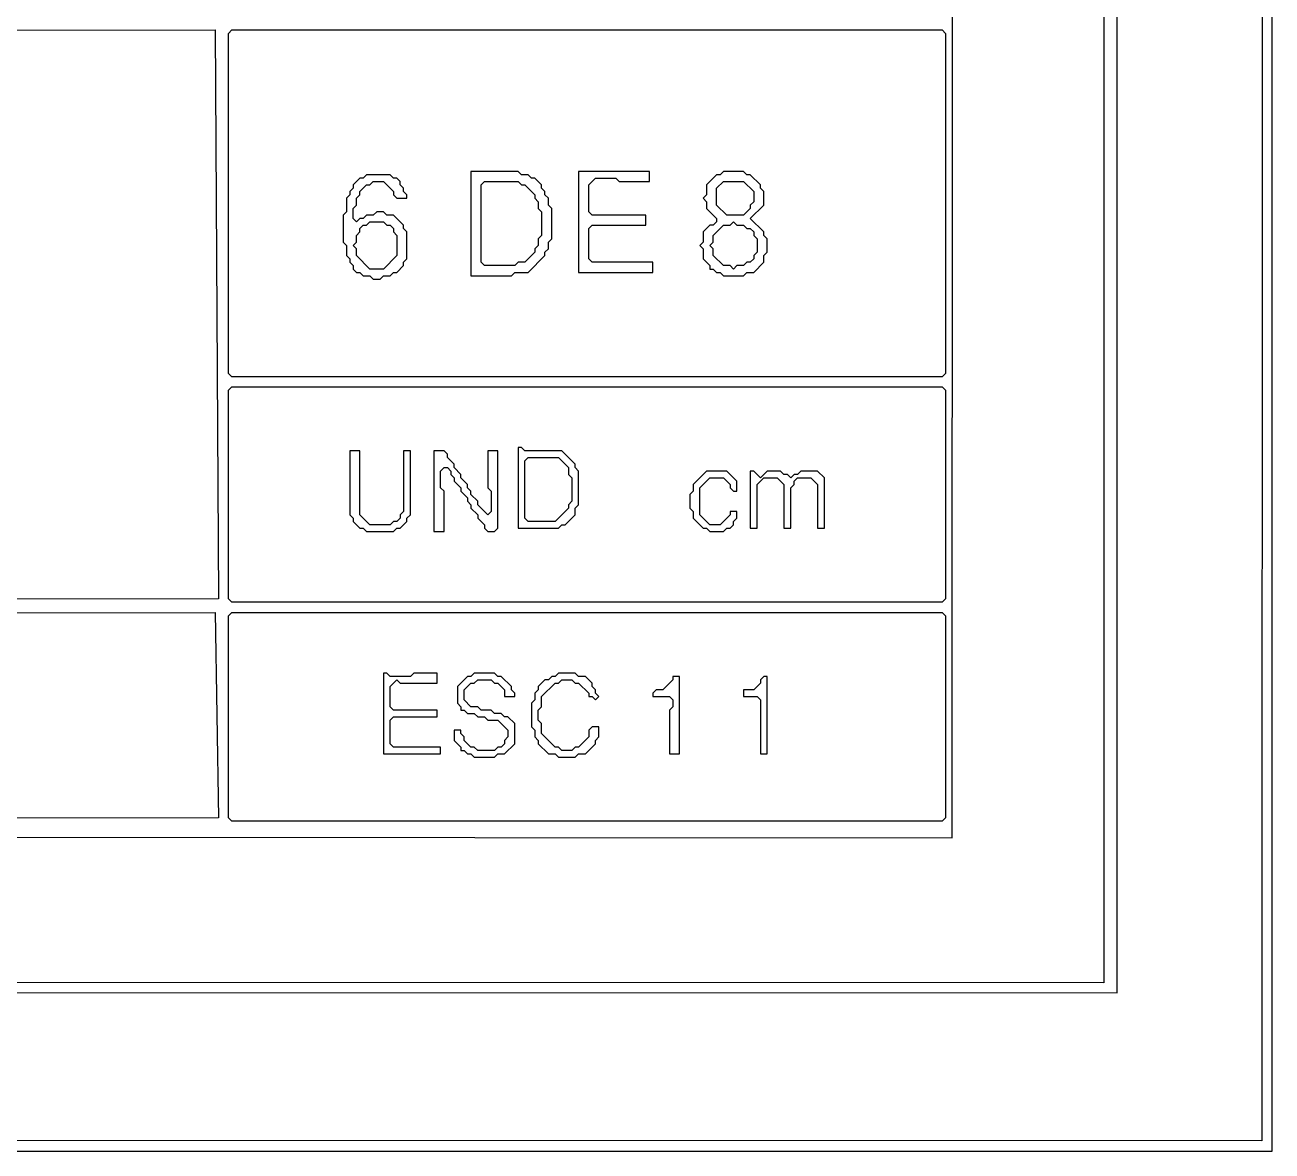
# Model space of a CAD drawing. Extents: x 17 to 323, y -435 to -5.
# Drawn here: x 285.65 to 322.7, y -434.9 to -401.45 of the extents above; entities that cross this region are included whole.
import ezdxf

# ---------------------------------------------------------------- set-up
doc = ezdxf.new("R2010")
doc.units = 0

msp = doc.modelspace()

# ---------------------------------------------------------------- linework, layer by layer
at = {"layer": 'CONTOURS'}
for p, q in [((322.7, -434.9), (322.7, -4.7)), ((322.5, -5.1), (322.4, -434.6)), ((318.1, -430.2), (318.1, -9.5)), ((317.8, -9.8), (317.7, -429.9)), ((313.2, -425.6), (313.3, -14.3)), ((208.8, -401.7), (291.3, -401.6)), ((291.3, -401.6), (291.4, -418.5)), ((291.7, -401.7), (291.8, -401.6)), ((291.8, -401.6), (312.9, -401.6)), ((312.9, -401.6), (313, -401.7)), ((291.7, -411.8), (291.7, -401.7)), ((313, -401.7), (313, -411.8)), ((295.6, -406), (295.4, -406.2)), ((295.7, -406), (295.6, -406)), ((295.8, -405.9), (295.7, -406)), ((296.5, -405.9), (295.8, -405.9)), ((296.6, -406), (296.5, -405.9)), ((296.7, -406), (296.6, -406)), ((296.8, -406.1), (296.7, -406)), ((298.9, -405.8), (298.9, -408.9)), ((300.3, -405.8), (298.9, -405.8)), ((300.4, -405.9), (300.3, -405.8)), ((300.6, -405.9), (300.4, -405.9)), ((300.7, -406), (300.6, -405.9)), ((300.8, -406), (300.7, -406)), ((301, -406.2), (300.8, -406)), ((302.1, -405.8), (302.1, -408.8)), ((304.2, -405.8), (302.1, -405.8)), ((302.4, -406.2), (302.6, -406)), ((302.6, -406), (303.2, -406)), ((303.2, -406), (303.3, -406.1)), ((304.2, -406.1), (304.2, -405.8)), ((306.2, -405.9), (305.9, -406.2)), ((306.3, -405.9), (306.2, -405.9)), ((306.4, -405.8), (306.3, -405.9)), ((307, -405.8), (306.4, -405.8)), ((307.1, -405.9), (307, -405.8)), ((307.2, -405.9), (307.1, -405.9)), ((307.5, -406.2), (307.2, -405.9)), ((295.4, -406.3), (295.3, -406.4)), ((295.3, -406.4), (295.3, -406.5)), ((295.4, -406.2), (295.4, -406.3)), ((295.6, -406.4), (295.8, -406.2)), ((295.6, -406.5), (295.6, -406.4)), ((295.8, -406.2), (295.9, -406.2)), ((295.9, -406.2), (296, -406.1)), ((296, -406.1), (296.3, -406.1)), ((296.3, -406.1), (296.6, -406.4)), ((296.6, -406.4), (296.6, -406.5)), ((296.8, -406.2), (296.8, -406.1)), ((296.9, -406.3), (296.8, -406.2)), ((296.9, -406.4), (296.9, -406.3)), ((297, -406.5), (296.9, -406.4)), ((299.2, -406.2), (299.3, -406.1)), ((299.2, -408.5), (299.2, -406.2)), ((299.3, -406.1), (300.3, -406.1)), ((300.3, -406.1), (300.4, -406.2)), ((300.4, -406.2), (300.5, -406.2)), ((300.5, -406.2), (300.8, -406.5)), ((301, -406.3), (301, -406.2)), ((301.1, -406.4), (301, -406.3)), ((301.1, -406.5), (301.1, -406.4)), ((302.4, -407), (302.4, -406.2)), ((303.3, -406.1), (304.2, -406.1)), ((305.9, -406.2), (305.9, -406.5)), ((306.2, -406.3), (306.4, -406.1)), ((306.2, -406.8), (306.2, -406.3)), ((306.4, -406.1), (307, -406.1)), ((307, -406.1), (307.3, -406.4)), ((307.3, -406.4), (307.3, -406.7)), ((307.5, -406.3), (307.5, -406.2)), ((307.6, -406.4), (307.5, -406.3)), ((307.6, -406.8), (307.6, -406.4)), ((295.3, -406.5), (295.2, -406.6)), ((295.2, -406.6), (295.2, -407)), ((295.4, -406.9), (295.5, -406.8)), ((295.5, -406.6), (295.6, -406.5)), ((295.5, -406.8), (295.5, -406.6)), ((296.6, -406.5), (296.7, -406.6)), ((296.7, -406.6), (297, -406.6)), ((297, -406.6), (297, -406.5)), ((300.8, -406.5), (300.8, -406.6)), ((300.8, -406.6), (300.9, -406.7)), ((300.9, -406.7), (300.9, -406.9)), ((301.2, -406.6), (301.1, -406.5)), ((301.2, -406.8), (301.2, -406.6)), ((301.3, -406.9), (301.2, -406.8)), ((305.9, -406.5), (305.8, -406.6)), ((305.8, -406.6), (305.9, -406.7)), ((305.9, -406.7), (305.9, -406.9)), ((306.5, -407.1), (306.2, -406.8)), ((307.3, -406.7), (307.2, -406.8)), ((307.2, -406.8), (307.2, -406.9)), ((307.2, -407.2), (307.6, -406.8)), ((295.2, -407), (295.1, -407.1)), ((295.1, -407.1), (295.1, -407.9)), ((295.4, -407.2), (295.4, -406.9)), ((295.8, -407.1), (295.7, -407.2)), ((296, -407.1), (295.8, -407.1)), ((296.1, -407), (296, -407.1)), ((296.3, -407), (296.1, -407)), ((296.4, -407.1), (296.3, -407)), ((296.6, -407.1), (296.4, -407.1)), ((296.9, -407.4), (296.6, -407.1)), ((300.9, -406.9), (301, -407)), ((301, -407), (301, -407.7)), ((301.3, -407.8), (301.3, -406.9)), ((302.5, -407.1), (302.4, -407)), ((304.1, -407.1), (302.5, -407.1)), ((304.1, -407.4), (304.1, -407.1)), ((305.9, -406.9), (306.2, -407.2)), ((307, -407.1), (306.5, -407.1)), ((307.2, -406.9), (307, -407.1)), ((295.5, -407.3), (295.4, -407.2)), ((295.6, -407.2), (295.5, -407.3)), ((295.7, -407.2), (295.6, -407.2)), ((295.6, -407.5), (295.7, -407.4)), ((295.6, -407.6), (295.6, -407.5)), ((295.7, -407.4), (295.8, -407.4)), ((295.8, -407.4), (295.9, -407.3)), ((295.9, -407.3), (296.3, -407.3)), ((296.3, -407.3), (296.4, -407.4)), ((296.4, -407.4), (296.5, -407.4)), ((296.5, -407.4), (296.6, -407.5)), ((296.6, -407.5), (296.6, -407.6)), ((296.9, -407.5), (296.9, -407.4)), ((297, -407.6), (296.9, -407.5)), ((302.4, -407.5), (302.5, -407.4)), ((302.4, -408.4), (302.4, -407.5)), ((302.5, -407.4), (304.1, -407.4)), ((306, -407.4), (305.8, -407.6)), ((306.1, -407.4), (306, -407.4)), ((306.2, -407.3), (306.1, -407.4)), ((306.1, -407.7), (306.4, -407.4)), ((306.2, -407.2), (306.2, -407.3)), ((306.4, -407.4), (306.6, -407.4)), ((306.6, -407.4), (306.7, -407.3)), ((306.7, -407.3), (306.8, -407.4)), ((306.8, -407.4), (307, -407.4)), ((307, -407.4), (307.1, -407.5)), ((307.1, -407.5), (307.2, -407.5)), ((307.6, -407.6), (307.2, -407.2)), ((307.2, -407.5), (307.3, -407.6)), ((295.1, -407.9), (295.2, -408)), ((295.4, -408), (295.5, -407.9)), ((295.5, -407.7), (295.6, -407.6)), ((295.5, -407.9), (295.5, -407.7)), ((296.6, -407.6), (296.7, -407.7)), ((296.7, -407.7), (296.7, -408.3)), ((297, -408.4), (297, -407.6)), ((301, -407.7), (300.9, -407.8)), ((300.9, -407.8), (300.9, -408)), ((301.2, -407.9), (301.3, -407.8)), ((301.2, -408.1), (301.2, -407.9)), ((305.8, -407.9), (305.7, -408)), ((305.8, -407.6), (305.8, -407.9)), ((306, -408), (306.1, -407.9)), ((306.1, -407.9), (306.1, -407.7)), ((307.3, -407.6), (307.3, -407.7)), ((307.3, -407.7), (307.4, -407.8)), ((307.4, -407.8), (307.4, -408.2)), ((307.6, -407.7), (307.6, -407.6)), ((307.7, -407.8), (307.6, -407.7)), ((307.7, -408.2), (307.7, -407.8)), ((295.2, -408), (295.2, -408.3)), ((295.5, -408.1), (295.4, -408)), ((295.5, -408.3), (295.5, -408.1)), ((300.8, -408.2), (300.5, -408.5)), ((300.9, -408), (300.8, -408.1)), ((300.8, -408.1), (300.8, -408.2)), ((301.1, -408.2), (301.2, -408.1)), ((301.1, -408.3), (301.1, -408.2)), ((305.7, -408), (305.8, -408.1)), ((305.8, -408.1), (305.8, -408.4)), ((306.1, -408.1), (306, -408)), ((306.1, -408.3), (306.1, -408.1)), ((307.4, -408.2), (307.3, -408.3)), ((307.6, -408.3), (307.7, -408.2)), ((295.2, -408.3), (295.3, -408.4)), ((295.3, -408.4), (295.3, -408.5)), ((295.3, -408.5), (295.4, -408.6)), ((295.4, -408.6), (295.4, -408.7)), ((295.9, -408.7), (295.5, -408.3)), ((296.7, -408.3), (296.3, -408.7)), ((296.7, -408.8), (296.9, -408.6)), ((296.9, -408.5), (297, -408.4)), ((296.9, -408.6), (296.9, -408.5)), ((299.3, -408.6), (299.2, -408.5)), ((300.2, -408.6), (299.3, -408.6)), ((300.3, -408.5), (300.2, -408.6)), ((300.5, -408.5), (300.3, -408.5)), ((300.6, -408.8), (301.1, -408.3)), ((302.5, -408.5), (302.4, -408.4)), ((304.3, -408.5), (302.5, -408.5)), ((304.3, -408.8), (304.3, -408.5)), ((305.8, -408.4), (306, -408.6)), ((306, -408.6), (306, -408.7)), ((306.4, -408.6), (306.1, -408.3)), ((306.6, -408.6), (306.4, -408.6)), ((306.7, -408.7), (306.6, -408.6)), ((306.8, -408.6), (306.7, -408.7)), ((307, -408.6), (306.8, -408.6)), ((307.1, -408.5), (307, -408.6)), ((307.2, -408.5), (307.1, -408.5)), ((307.3, -408.4), (307.2, -408.5)), ((307.3, -408.3), (307.3, -408.4)), ((307.3, -408.8), (307.6, -408.5)), ((307.6, -408.5), (307.6, -408.3)), ((295.4, -408.7), (295.5, -408.8)), ((295.5, -408.8), (295.6, -408.8)), ((295.6, -408.8), (295.7, -408.9)), ((295.7, -408.9), (295.9, -408.9)), ((296.3, -408.7), (295.9, -408.7)), ((295.9, -408.9), (296, -409)), ((296, -409), (296.2, -409)), ((296.2, -409), (296.3, -408.9)), ((296.3, -408.9), (296.5, -408.9)), ((296.5, -408.9), (296.6, -408.8)), ((296.6, -408.8), (296.7, -408.8)), ((298.9, -408.9), (300.1, -408.9)), ((300.1, -408.9), (300.2, -408.8)), ((300.2, -408.8), (300.6, -408.8)), ((302.1, -408.8), (304.3, -408.8)), ((306, -408.7), (306.1, -408.7)), ((306.1, -408.7), (306.2, -408.8)), ((306.2, -408.8), (306.3, -408.8)), ((306.3, -408.8), (306.4, -408.9)), ((306.4, -408.9), (307, -408.9)), ((307, -408.9), (307.1, -408.8)), ((307.1, -408.8), (307.3, -408.8)), ((291.8, -411.9), (291.7, -411.8)), ((312.9, -411.9), (291.8, -411.9)), ((313, -411.8), (312.9, -411.9)), ((291.7, -412.3), (291.8, -412.2)), ((291.7, -418.5), (291.7, -412.3)), ((291.8, -412.2), (312.9, -412.2)), ((312.9, -412.2), (313, -412.3)), ((313, -412.3), (313, -418.5)), ((295.3, -414.1), (295.3, -416)), ((295.6, -414.1), (295.3, -414.1)), ((295.6, -416), (295.6, -414.1)), ((297.1, -414.1), (296.9, -414.1)), ((296.9, -414.1), (296.9, -415.9)), ((297.1, -416), (297.1, -414.1)), ((297.8, -414.1), (297.8, -416.5)), ((298.1, -414.1), (297.8, -414.1)), ((298.2, -414.2), (298.1, -414.1)), ((298.2, -414.3), (298.2, -414.2)), ((299.7, -414.1), (299.4, -414.1)), ((299.4, -414.1), (299.4, -415.2)), ((299.7, -416.4), (299.7, -414.1)), ((300.3, -414), (300.3, -416.4)), ((300.4, -414), (300.3, -414)), ((300.5, -414.1), (300.4, -414)), ((301.6, -414.1), (300.5, -414.1)), ((302, -414.5), (301.6, -414.1)), ((298.4, -414.5), (298.2, -414.3)), ((298.4, -414.6), (298.4, -414.5)), ((300.5, -414.4), (300.6, -414.3)), ((300.5, -416.1), (300.5, -414.4)), ((300.6, -414.3), (301.5, -414.3)), ((301.5, -414.3), (301.8, -414.6)), ((302, -414.6), (302, -414.5)), ((298, -414.7), (298.1, -414.6)), ((298, -415.2), (298, -414.7)), ((298.1, -414.6), (298.2, -414.6)), ((298.2, -414.6), (298.3, -414.7)), ((298.3, -414.7), (298.3, -414.8)), ((298.3, -414.8), (298.4, -414.9)), ((298.6, -414.8), (298.4, -414.6)), ((298.4, -414.9), (298.4, -415)), ((298.6, -414.9), (298.6, -414.8)), ((298.8, -415.1), (298.6, -414.9)), ((301.8, -414.6), (301.8, -414.8)), ((301.8, -414.8), (301.9, -414.9)), ((301.9, -414.9), (301.9, -415.6)), ((302.1, -414.7), (302, -414.6)), ((302.1, -415.7), (302.1, -414.7)), ((305.9, -414.7), (305.5, -415.1)), ((305.7, -415.2), (306, -414.9)), ((306.5, -414.7), (305.9, -414.7)), ((306, -414.9), (306.4, -414.9)), ((306.4, -414.9), (306.6, -415.1)), ((306.8, -415), (306.5, -414.7)), ((307.2, -414.7), (307.2, -416.4)), ((307.3, -414.7), (307.2, -414.7)), ((307.5, -414.9), (307.3, -414.7)), ((307.4, -415.1), (307.6, -414.9)), ((307.7, -414.7), (307.5, -414.9)), ((307.6, -414.9), (308, -414.9)), ((308.1, -414.7), (307.7, -414.7)), ((308, -414.9), (308.2, -415.1)), ((308.2, -414.8), (308.1, -414.7)), ((308.3, -414.8), (308.2, -414.8)), ((308.4, -414.9), (308.3, -414.8)), ((308.5, -414.8), (308.4, -414.9)), ((308.6, -414.8), (308.5, -414.8)), ((308.5, -415), (308.6, -414.9)), ((308.7, -414.7), (308.6, -414.8)), ((308.6, -414.9), (309, -414.9)), ((309.2, -414.7), (308.7, -414.7)), ((309, -414.9), (309.2, -415.1)), ((309.4, -414.9), (309.2, -414.7)), ((309.4, -416.4), (309.4, -414.9)), ((298.1, -415.3), (298, -415.2)), ((298.1, -416.5), (298.1, -415.3)), ((298.4, -415), (298.6, -415.2)), ((298.6, -415.2), (298.6, -415.3)), ((298.6, -415.3), (298.8, -415.5)), ((298.8, -415.2), (298.8, -415.1)), ((298.9, -415.3), (298.8, -415.2)), ((298.9, -415.4), (298.9, -415.3)), ((299.4, -415.2), (299.5, -415.3)), ((299.5, -415.3), (299.5, -415.9)), ((305.5, -415.3), (305.4, -415.4)), ((305.5, -415.1), (305.5, -415.3)), ((305.7, -416), (305.7, -415.2)), ((306.6, -415.1), (306.6, -415.2)), ((306.6, -415.2), (306.7, -415.3)), ((306.7, -415.3), (306.8, -415.3)), ((306.8, -415.3), (306.8, -415)), ((307.4, -416.4), (307.4, -415.1)), ((308.2, -415.1), (308.2, -416.4)), ((308.4, -415.2), (308.5, -415.1)), ((308.4, -416.4), (308.4, -415.2)), ((308.5, -415.1), (308.5, -415)), ((309.2, -415.1), (309.2, -416.4)), ((298.8, -415.5), (298.8, -415.6)), ((298.8, -415.6), (298.9, -415.7)), ((299.1, -415.6), (298.9, -415.4)), ((298.9, -415.7), (298.9, -415.8)), ((299.1, -415.7), (299.1, -415.6)), ((299.4, -416), (299.1, -415.7)), ((301.9, -415.6), (301.8, -415.7)), ((301.8, -415.7), (301.8, -415.8)), ((302, -415.8), (302.1, -415.7)), ((305.4, -415.4), (305.4, -415.8)), ((295.3, -416), (295.4, -416.1)), ((295.9, -416.3), (295.6, -416)), ((296.9, -415.9), (296.8, -416)), ((296.8, -416), (296.8, -416.1)), ((297, -416.1), (297.1, -416)), ((298.9, -415.8), (299.1, -416)), ((299.1, -416), (299.1, -416.1)), ((299.5, -415.9), (299.4, -416)), ((301.8, -415.8), (301.4, -416.2)), ((301.7, -416.3), (302, -416)), ((302, -416), (302, -415.8)), ((305.4, -415.8), (305.5, -415.9)), ((305.5, -415.9), (305.5, -416.1)), ((306, -416.3), (305.7, -416)), ((306.6, -416), (306.3, -416.3)), ((306.8, -415.9), (306.6, -415.9)), ((306.6, -415.9), (306.6, -416)), ((306.8, -416.1), (306.8, -415.9)), ((295.4, -416.1), (295.4, -416.2)), ((295.4, -416.2), (295.6, -416.4)), ((295.6, -416.4), (295.7, -416.4)), ((295.7, -416.4), (295.8, -416.5)), ((296.5, -416.3), (295.9, -416.3)), ((296.6, -416.2), (296.5, -416.3)), ((296.7, -416.2), (296.6, -416.2)), ((296.6, -416.5), (296.7, -416.4)), ((296.8, -416.1), (296.7, -416.2)), ((296.7, -416.4), (296.8, -416.4)), ((296.8, -416.4), (297, -416.2)), ((297, -416.2), (297, -416.1)), ((299.1, -416.1), (299.3, -416.3)), ((299.3, -416.3), (299.3, -416.4)), ((299.3, -416.4), (299.4, -416.5)), ((299.6, -416.5), (299.7, -416.4)), ((300.3, -416.4), (301.5, -416.4)), ((300.6, -416.2), (300.5, -416.1)), ((301.4, -416.2), (300.6, -416.2)), ((301.5, -416.4), (301.6, -416.3)), ((301.6, -416.3), (301.7, -416.3)), ((305.5, -416.1), (305.8, -416.4)), ((305.8, -416.4), (305.9, -416.4)), ((305.9, -416.4), (306, -416.5)), ((306.3, -416.3), (306, -416.3)), ((306.4, -416.5), (306.5, -416.4)), ((306.5, -416.4), (306.6, -416.4)), ((306.6, -416.4), (306.7, -416.3)), ((306.7, -416.2), (306.8, -416.1)), ((306.7, -416.3), (306.7, -416.2)), ((307.2, -416.4), (307.4, -416.4)), ((308.2, -416.4), (308.4, -416.4)), ((309.2, -416.4), (309.4, -416.4)), ((295.8, -416.5), (296.6, -416.5)), ((297.8, -416.5), (298.1, -416.5)), ((299.4, -416.5), (299.6, -416.5)), ((306, -416.5), (306.4, -416.5)), ((291.4, -418.5), (208.9, -418.6)), ((291.8, -418.6), (291.7, -418.5)), ((312.9, -418.6), (291.8, -418.6)), ((313, -418.5), (312.9, -418.6)), ((208.8, -419), (291.3, -418.9)), ((291.3, -418.9), (291.4, -425)), ((291.7, -419), (291.8, -418.9)), ((291.7, -425), (291.7, -419)), ((291.8, -418.9), (312.9, -418.9)), ((312.9, -418.9), (313, -419)), ((313, -419), (313, -425)), ((296.3, -420.7), (296.3, -423.1)), ((296.4, -420.7), (296.3, -420.7)), ((296.5, -420.8), (296.4, -420.7)), ((297.1, -420.8), (296.5, -420.8)), ((297.2, -420.7), (297.1, -420.8)), ((297.9, -420.7), (297.2, -420.7)), ((297.9, -421), (297.9, -420.7)), ((298.8, -420.8), (298.5, -421.1)), ((298.9, -420.8), (298.8, -420.8)), ((299, -420.7), (298.9, -420.8)), ((299.6, -420.7), (299, -420.7)), ((299.7, -420.8), (299.6, -420.7)), ((299.8, -420.8), (299.7, -420.8)), ((300.1, -421.1), (299.8, -420.8)), ((301.3, -420.8), (301.2, -420.9)), ((301.4, -420.8), (301.3, -420.8)), ((301.5, -420.7), (301.4, -420.8)), ((302, -420.7), (301.5, -420.7)), ((302.1, -420.8), (302, -420.7)), ((302.3, -420.8), (302.1, -420.8)), ((302.5, -421), (302.3, -420.8)), ((304.9, -420.8), (304.9, -420.9)), ((305.1, -420.8), (304.9, -420.8)), ((305.1, -423.1), (305.1, -420.8)), ((307.6, -420.8), (307.5, -420.9)), ((307.7, -420.8), (307.6, -420.8)), ((307.7, -423.1), (307.7, -420.8)), ((296.5, -421.1), (296.7, -420.9)), ((296.5, -421.7), (296.5, -421.1)), ((296.7, -420.9), (296.8, -421)), ((296.8, -421), (297.9, -421)), ((298.5, -421.1), (298.5, -421.6)), ((298.7, -421.2), (298.9, -421)), ((298.7, -421.5), (298.7, -421.2)), ((298.9, -421), (299, -421)), ((299, -421), (299.1, -420.9)), ((299.1, -420.9), (299.5, -420.9)), ((299.5, -420.9), (299.6, -421)), ((299.6, -421), (299.7, -421)), ((299.7, -421), (299.9, -421.2)), ((299.9, -421.2), (299.9, -421.4)), ((300.1, -421.2), (300.1, -421.1)), ((300.2, -421.3), (300.1, -421.2)), ((300.9, -421.2), (300.8, -421.3)), ((301.1, -420.9), (300.9, -421.1)), ((300.9, -421.1), (300.9, -421.2)), ((301, -421.4), (301.4, -421)), ((301.2, -420.9), (301.1, -420.9)), ((301.4, -421), (301.5, -421)), ((301.5, -421), (301.6, -420.9)), ((301.6, -420.9), (301.9, -420.9)), ((301.9, -420.9), (302, -421)), ((302, -421), (302.1, -421)), ((302.1, -421), (302.4, -421.3)), ((302.5, -421.1), (302.5, -421)), ((302.6, -421.2), (302.5, -421.1)), ((302.6, -421.3), (302.6, -421.2)), ((304.4, -421.2), (304.3, -421.3)), ((304.6, -421.2), (304.4, -421.2)), ((304.9, -420.9), (304.6, -421.2)), ((307.3, -421.2), (307, -421.2)), ((307, -421.2), (307, -421.4)), ((307.5, -421), (307.3, -421.2)), ((307.5, -420.9), (307.5, -421)), ((298.5, -421.6), (298.6, -421.7)), ((298.9, -421.7), (298.7, -421.5)), ((299.9, -421.4), (300.2, -421.4)), ((300.2, -421.4), (300.2, -421.3)), ((300.8, -421.5), (300.7, -421.6)), ((300.7, -421.6), (300.7, -422.3)), ((300.8, -421.3), (300.8, -421.5)), ((301, -421.7), (301, -421.4)), ((302.4, -421.3), (302.4, -421.4)), ((302.4, -421.4), (302.5, -421.4)), ((302.5, -421.4), (302.6, -421.5)), ((302.7, -421.4), (302.6, -421.3)), ((302.6, -421.5), (302.7, -421.4)), ((304.3, -421.3), (304.3, -421.4)), ((304.3, -421.4), (304.8, -421.4)), ((304.8, -421.4), (304.9, -421.5)), ((304.9, -421.5), (304.9, -421.7)), ((307, -421.4), (307.4, -421.4)), ((307.4, -421.4), (307.5, -421.5)), ((307.5, -421.5), (307.5, -423.1)), ((296.6, -421.8), (296.5, -421.7)), ((297.9, -421.8), (296.6, -421.8)), ((297.9, -422), (297.9, -421.8)), ((298.6, -421.7), (298.6, -421.8)), ((298.6, -421.8), (298.7, -421.8)), ((298.7, -421.8), (298.8, -421.9)), ((298.8, -421.9), (299, -421.9)), ((299.1, -421.7), (298.9, -421.7)), ((299, -421.9), (299.1, -422)), ((299.2, -421.8), (299.1, -421.7)), ((299.5, -421.8), (299.2, -421.8)), ((299.6, -421.9), (299.5, -421.8)), ((299.8, -421.9), (299.6, -421.9)), ((299.9, -422), (299.8, -421.9)), ((300.9, -421.8), (301, -421.7)), ((300.9, -422.1), (300.9, -421.8)), ((304.9, -421.7), (304.8, -421.8)), ((304.8, -421.8), (304.8, -423.1)), ((296.5, -422.1), (296.6, -422)), ((296.5, -422.8), (296.5, -422.1)), ((296.6, -422), (297.9, -422)), ((299.1, -422), (299.3, -422)), ((299.3, -422), (299.4, -422.1)), ((299.4, -422.1), (299.7, -422.1)), ((299.7, -422.1), (300, -422.4)), ((300, -422), (299.9, -422)), ((300.2, -422.2), (300, -422)), ((300.2, -422.8), (300.2, -422.2)), ((300.7, -422.3), (300.8, -422.4)), ((301, -422.2), (300.9, -422.1)), ((301, -422.5), (301, -422.2)), ((302.5, -422.3), (302.4, -422.4)), ((302.7, -422.3), (302.5, -422.3)), ((302.7, -422.6), (302.7, -422.3)), ((298.6, -422.4), (298.4, -422.4)), ((298.4, -422.4), (298.4, -422.7)), ((298.4, -422.7), (298.6, -422.9)), ((298.6, -422.5), (298.6, -422.4)), ((298.7, -422.6), (298.6, -422.5)), ((298.7, -422.7), (298.7, -422.6)), ((298.9, -422.9), (298.7, -422.7)), ((300, -422.6), (299.9, -422.7)), ((299.9, -422.7), (299.9, -422.8)), ((300, -422.4), (300, -422.6)), ((300.8, -422.4), (300.8, -422.6)), ((300.8, -422.6), (300.9, -422.7)), ((300.9, -422.7), (300.9, -422.8)), ((301.4, -422.9), (301, -422.5)), ((302.4, -422.6), (302.1, -422.9)), ((302.4, -422.4), (302.4, -422.6)), ((302.6, -422.7), (302.7, -422.6)), ((302.6, -422.8), (302.6, -422.7)), ((296.3, -423.1), (298, -423.1)), ((296.6, -422.9), (296.5, -422.8)), ((298, -422.9), (296.6, -422.9)), ((298, -423.1), (298, -422.9)), ((298.6, -422.9), (298.6, -423)), ((298.6, -423), (298.7, -423)), ((298.7, -423), (298.8, -423.1)), ((298.8, -423.1), (298.9, -423.1)), ((299, -422.9), (298.9, -422.9)), ((298.9, -423.1), (299, -423.2)), ((299.1, -423), (299, -422.9)), ((299.6, -423), (299.1, -423)), ((299.7, -422.9), (299.6, -423)), ((299.6, -423.2), (299.7, -423.1)), ((299.8, -422.9), (299.7, -422.9)), ((299.7, -423.1), (299.9, -423.1)), ((299.9, -422.8), (299.8, -422.9)), ((299.9, -423.1), (300.2, -422.8)), ((300.9, -422.8), (301.2, -423.1)), ((301.2, -423.1), (301.4, -423.1)), ((301.5, -422.9), (301.4, -422.9)), ((301.4, -423.1), (301.5, -423.2)), ((301.6, -423), (301.5, -422.9)), ((301.9, -423), (301.6, -423)), ((302, -422.9), (301.9, -423)), ((302.1, -422.9), (302, -422.9)), ((302, -423.2), (302.1, -423.1)), ((302.1, -423.1), (302.3, -423.1)), ((302.3, -423.1), (302.6, -422.8)), ((304.8, -423.1), (305.1, -423.1)), ((307.5, -423.1), (307.7, -423.1)), ((299, -423.2), (299.6, -423.2)), ((301.5, -423.2), (302, -423.2)), ((291.4, -425), (208.9, -425.1)), ((291.8, -425.1), (291.7, -425)), ((312.9, -425.1), (291.8, -425.1)), ((313, -425), (312.9, -425.1)), ((26.3, -425.4), (313.2, -425.6)), ((21.5, -430.1), (318.1, -430.2)), ((317.7, -429.9), (21.8, -429.8)), ((322.4, -434.6), (17.2, -434.5)), ((16.9, -434.9), (322.7, -434.9))]:
    msp.add_line(p, q, dxfattribs=at)

doc.saveas('drawing.dxf')
